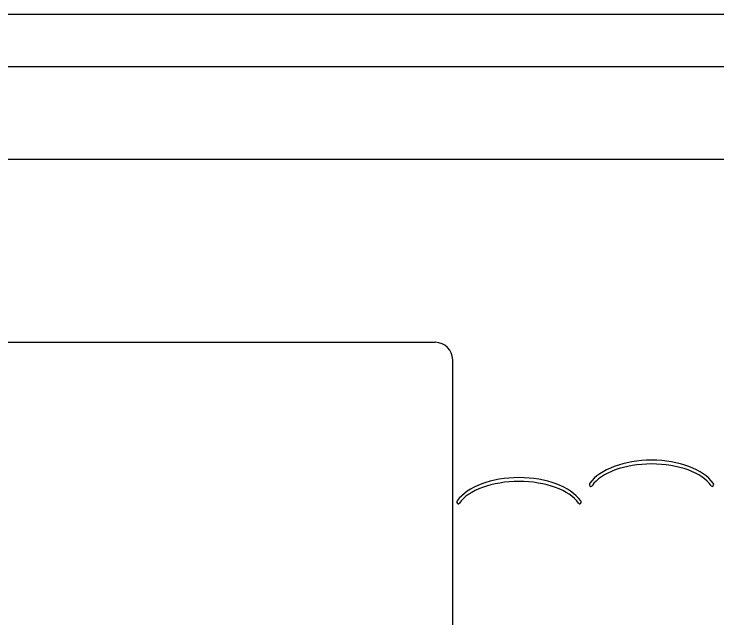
# Model space of a CAD drawing. Header units: millimetres. Extents: x -1211 to -100, y -1155 to 1320.
# Drawn here: x -703.27 to -662.93, y 1071.18 to 1105.84 of the extents above; entities that cross this region are included whole.
import ezdxf

# ---------------------------------------------------------------- set-up
doc = ezdxf.new("R2010")
doc.units = ezdxf.units.MM
doc.layers.get('0').update_dxf_attribs({"lineweight": 25, "true_color": 0xffffff})
doc.layers.add('f1', color=7, linetype='Continuous', lineweight=25, true_color=0x000000)

msp = doc.modelspace()

# ---------------------------------------------------------------- linework, layer by layer
for p, q in [((-925.743, 1105.841), (-595.377, 1105.841)), ((-915.365, 1102.841), (-588.26, 1102.841)), ((-902.231, 1097.531), (-615.431, 1097.531)), ((-838.531, 1087.031), (-679.131, 1087.031))]:
    msp.add_line(p, q)
at = {"layer": 'f1'}
msp.add_line((-678.131, 1062.185), (-678.131, 1086.031), dxfattribs=at)
msp.add_arc((-679.131, 1086.031), 1, 0, 90, dxfattribs=at)
at = {"layer": 'f1', "color": 5, "true_color": 0x0000ff}
for centre, major_axis, ratio, start_param, end_param in [((-666.731, 1078.185), (-3.8, 0), 0.55122, 3.51684, 5.907938), ((-666.731, 1078.185), (-3.624, 0), 0.517205, 3.484857, 5.939921), ((-674.331, 1077.185), (-3.8, 0), 0.55122, 3.51684, 5.907938), ((-674.331, 1077.185), (-3.624, 0), 0.517205, 3.484857, 5.939921), ((-670.208, 1078.88), (0, 0.103), 0.8, 0.79239, 4.038669), ((-663.254, 1078.88), (0, 0.103), 0.8, 2.244517, 5.490795), ((-677.808, 1077.88), (0, 0.103), 0.8, 0.79239, 4.038669), ((-670.854, 1077.88), (0, 0.103), 0.8, 2.244517, 5.490795)]:
    msp.add_ellipse(centre, major_axis=major_axis, ratio=ratio, start_param=start_param, end_param=end_param, dxfattribs=at)

doc.saveas('drawing.dxf')
